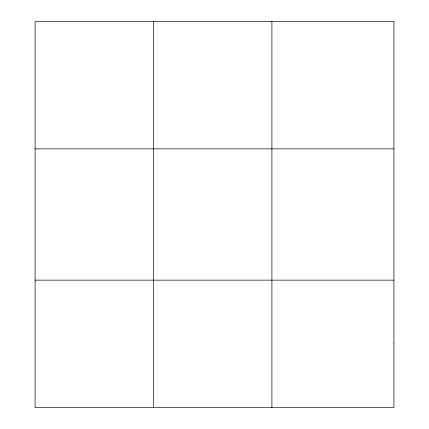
<?xml version="1.0" encoding="UTF-8"?>
<svg xmlns="http://www.w3.org/2000/svg" width="429" height="429" viewBox="0 0 429 429"><rect width="100%" height="100%" fill="white"/><g stroke="black" fill="none" stroke-linecap="round" stroke-linejoin="round"><path stroke-width="0.64" d="M153.502 21.45L153.502 407.55M271.911 21.45L271.911 407.55M35.087 148.863L393.913 148.863M35.087 280.137L393.913 280.137M393.913 343.844L393.913 407.55L35.087 407.55L35.087 21.45L393.913 21.45L393.913 343.844"/></g></svg>
